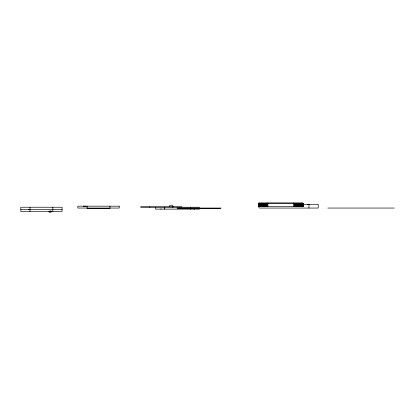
<?xml version="1.0" encoding="UTF-8"?>
<svg xmlns="http://www.w3.org/2000/svg" width="415" height="415" viewBox="0 0 415 415"><rect width="100%" height="100%" fill="white"/><g stroke="black" fill="none" stroke-linecap="round" stroke-linejoin="round"><path stroke-width="0.62" d="M86.704 206.177L87.103 206.177L87.103 208.527L109.965 208.527L109.965 206.177M62.079 209.591L20.76 209.591M258.675 202.888L302.831 202.888M258.389 203.36L303.173 203.36L303.152 206.488L258.389 206.488L258.389 203.36L258.467 206.488M307.557 204.299L318.206 204.299L318.206 208.055L259.951 208.055M303.189 204.424L308.968 204.424M83.197 206.177L85.698 206.177M140.633 206.774L181.972 206.774M140.633 207.241L199.641 207.241M177.013 208.055L221.174 208.055M327.777 208.055L394.25 208.055M177.641 208.683L220.547 208.683M199.641 209.124L155.501 209.124L155.49 207.241M28.578 209.591L29.989 209.591M20.89 211.002L20.75 207.241L62.089 207.241L62.053 211.002M20.75 211.468L62.089 211.468M259.468 207.982L258.685 207.412M308.968 204.299L308.968 208.055M303.09 203.36L303.09 206.488M302.986 203.36L302.986 206.488M302.846 203.36L302.846 206.488M302.665 203.36L302.665 206.488M302.442 203.36L302.442 206.488M302.187 203.36L302.187 206.488M301.892 203.36L301.892 206.488M301.56 203.36L301.56 206.488M301.197 203.36L301.197 206.488M300.802 203.36L300.802 206.488M300.372 203.36L300.372 206.488M299.915 203.36L299.915 206.488M299.433 203.36L299.433 206.488M298.925 203.36L298.925 206.488M298.395 203.36L298.395 206.488M297.846 203.36L297.846 206.488M297.275 203.36L297.275 206.488M296.689 203.36L296.689 206.488M296.092 203.36L296.092 206.488M295.48 203.36L295.48 206.488M294.868 203.36L294.868 206.488M294.245 203.36L294.245 206.488M293.592 202.888L293.644 206.488M267.914 202.888L267.914 206.488M267.312 203.36L267.312 206.488M266.695 203.36L266.695 206.488M266.077 203.36L266.077 206.488M265.465 203.36L265.465 206.488M264.869 203.36L264.869 206.488M264.282 203.36L264.282 206.488M263.712 203.36L263.712 206.488M263.162 203.36L263.162 206.488M262.633 203.36L262.633 206.488M262.124 203.36L262.124 206.488M261.642 203.36L261.642 206.488M261.185 203.36L261.185 206.488M260.755 203.36L260.755 206.488M260.361 203.36L260.361 206.488M259.998 203.36L259.998 206.488M259.666 203.36L259.666 206.488M259.37 203.36L259.37 206.488M259.116 203.36L259.116 206.488M258.893 203.36L258.893 206.488M258.711 203.36L258.711 206.488M258.571 203.36L258.571 206.488M190.412 207.241L190.412 209.124A1.411 1.411 0 0 1 190.423 208.937M172.733 206.774L172.733 207.241M164.729 207.241L164.729 209.124A1.411 1.411 0 0 0 164.719 208.937M149.872 206.774L149.872 207.241M52.85 207.241L52.85 211.468M29.989 207.241L29.989 211.468M173.071 206.831A1.411 1.411 0 0 0 171.675 205.238L170.736 205.238A1.411 1.411 0 0 0 169.341 206.831M48.654 211.468C51.066 214.737 53.317 209.087 48.654 211.468M119.198 206.177L77.875 206.177L77.864 208.055L119.198 208.055L119.204 206.177M160.984 208.937A1.411 1.411 0 0 0 160.973 209.124A1.307 1.198 -90 0 1 160.984 208.937M194.168 209.124A1.307 1.198 -90 0 0 194.158 208.937A1.411 1.411 0 0 1 194.168 209.124"/></g></svg>
